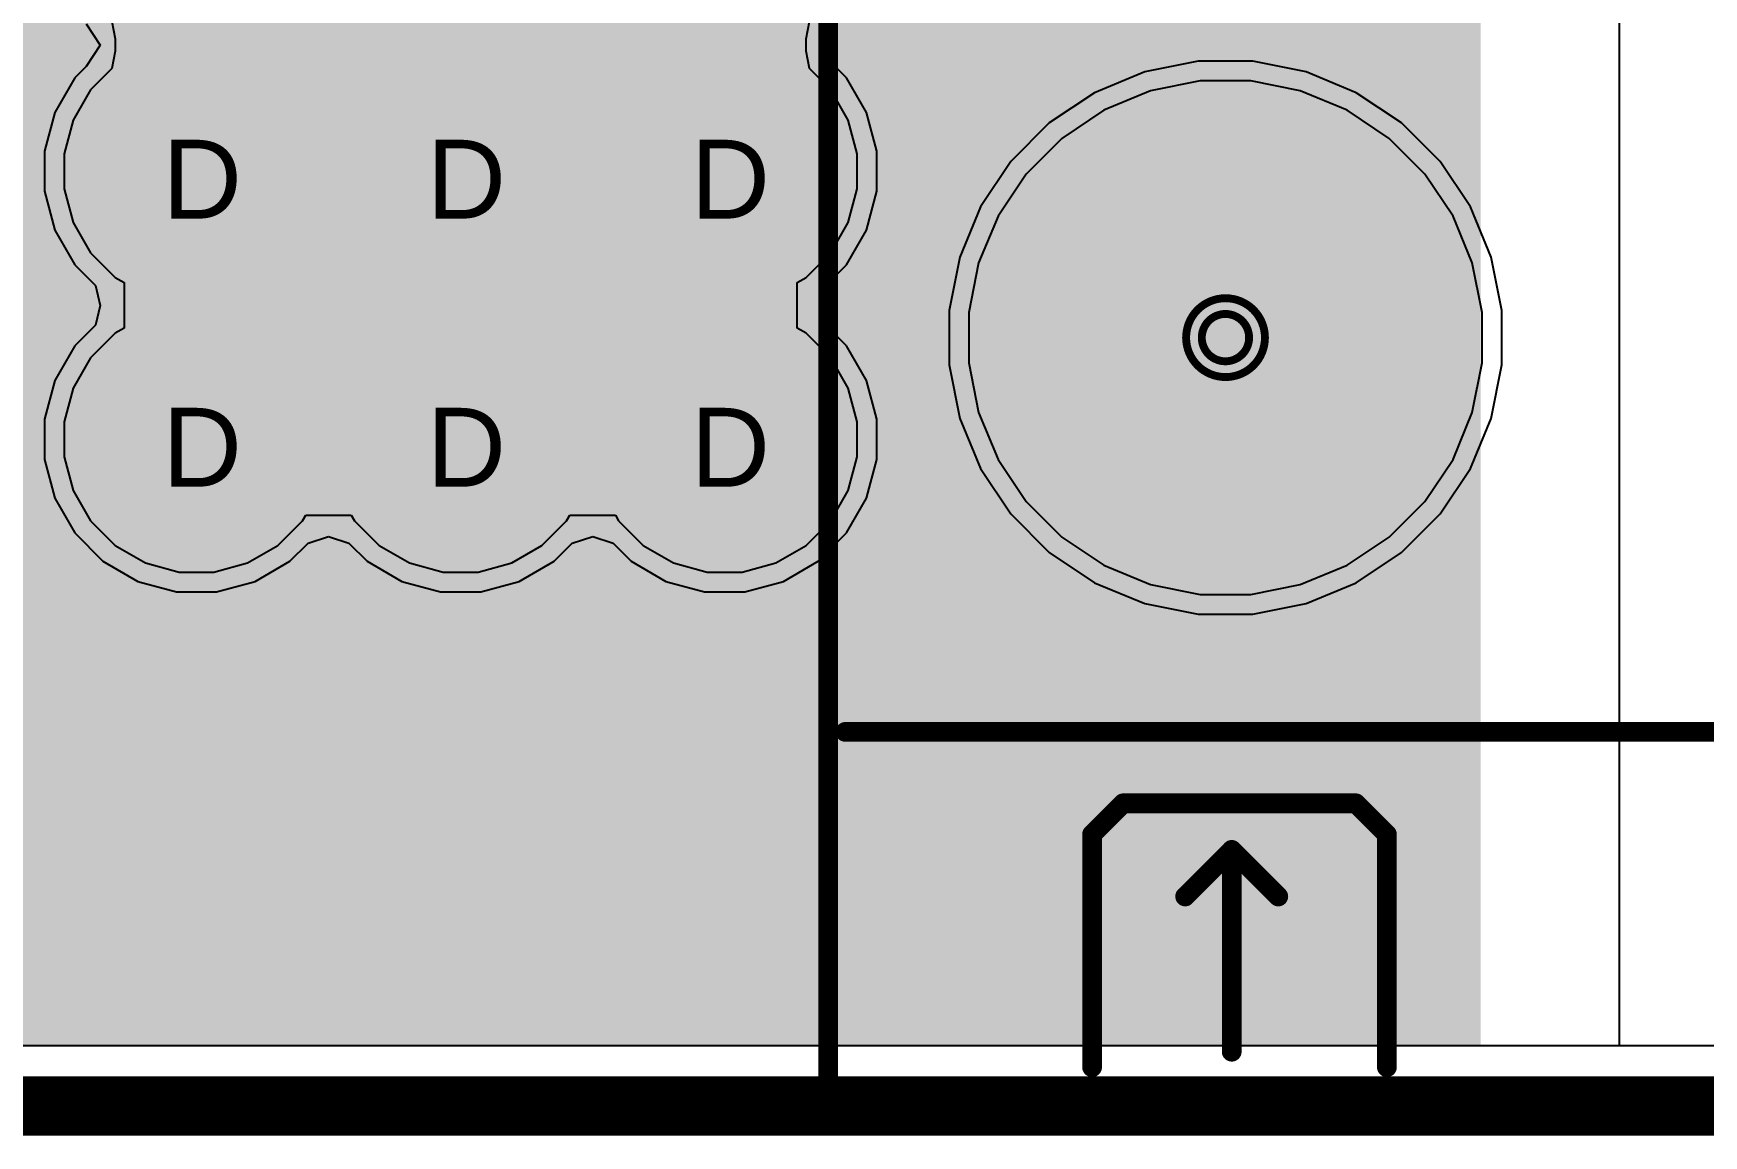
# Model space of a CAD drawing. Header units: inches. Extents: x 0 to 5379, y 0 to 5429.
# Drawn here: x 181.66 to 192.42, y -0.19 to 6.91 of the extents above; entities that cross this region are included whole.
import ezdxf

# ---------------------------------------------------------------- set-up
doc = ezdxf.new("R2010")
doc.units = ezdxf.units.IN
for name, color, linetype in [('Board Outline', 216, 'Continuous'), ('Bottom Layer', 5, 'Continuous'), ('Bottom Solder', 6, 'Continuous'), ('Drill Drawing', 1, 'Continuous'), ('GND01', 16, 'Continuous'), ('GND02', 76, 'Continuous'), ('Multi-Layer', 9, 'Continuous'), ('Pad Holes', 156, 'Continuous'), ('PWR', 156, 'Continuous'), ('SIG 01', 90, 'Continuous'), ('Top Layer', 1, 'Continuous'), ('Top Overlay', 2, 'Continuous'), ('Top Solder', 216, 'Continuous'), ('Via Holes', 16, 'Continuous')]:
    doc.layers.add(name, color=color, linetype=linetype)
doc.styles.add('Arial', font='', dxfattribs={"height": 0.2})
doc.styles.add('Arial_Bold', font='', dxfattribs={"height": 0.2})
doc.styles.get('Arial').set_extended_font_data('Arial')
doc.styles.get('Arial_Bold').set_extended_font_data('Arial', bold=True)

# ---------------------------------------------------------------- blocks, each defined once
blk = doc.blocks.new('DB128L_5_08_2P_BK_S_817')
at = {"layer": 'Bottom Layer'}
h = blk.add_hatch(color=5, dxfattribs=at)
edge = h.paths.add_edge_path()
edge.add_arc((2.54, 0), 1.4, 0, 360)
at = {"layer": 'Bottom Solder'}
h = blk.add_hatch(color=6, dxfattribs=at)
edge = h.paths.add_edge_path()
edge.add_arc((2.54, 0), 1.502, 0, 360)
at = {"layer": 'GND01'}
h = blk.add_hatch(color=16, dxfattribs=at)
edge = h.paths.add_edge_path()
edge.add_arc((2.54, 0), 1.4, 0, 360)
at = {"layer": 'GND02'}
h = blk.add_hatch(color=76, dxfattribs=at)
edge = h.paths.add_edge_path()
edge.add_arc((2.54, 0), 1.4, 0, 360)
at = {"layer": 'Multi-Layer'}
h = blk.add_hatch(color=9, dxfattribs=at)
edge = h.paths.add_edge_path()
edge.add_arc((2.54, 0), 1.4, 0, 360)
at = {"layer": 'Pad Holes'}
h = blk.add_hatch(color=7, dxfattribs=at)
edge = h.paths.add_edge_path()
edge.add_arc((2.54, 0), 0.8, 0, 360)
at = {"layer": 'PWR'}
h = blk.add_hatch(color=156, dxfattribs=at)
edge = h.paths.add_edge_path()
edge.add_arc((2.54, 0), 1.4, 0, 360)
at = {"layer": 'SIG 01'}
h = blk.add_hatch(color=90, dxfattribs=at)
edge = h.paths.add_edge_path()
edge.add_arc((2.54, 0), 1.4, 0, 360)
at = {"layer": 'Top Layer'}
h = blk.add_hatch(color=1, dxfattribs=at)
edge = h.paths.add_edge_path()
edge.add_arc((2.54, 0), 1.4, 0, 360)
at = {"layer": 'Top Solder'}
h = blk.add_hatch(color=216, dxfattribs=at)
edge = h.paths.add_edge_path()
edge.add_arc((2.54, 0), 1.502, 0, 360)
at = {"layer": 'Top Overlay'}
for points in [[(5.1, 4.949, 0.127, 0.127, 0), (-5.1, 4.949, 0.127, 0.127, 0)], [(5.1, 4.949, 0.127, 0.127, 0), (5.1, -5.1, 0.127, 0.127, 0)], [(1.5, 4.7, 0.127, 0.127, 0), (1.5, 3.2, 0.127, 0.127, 0)], [(3.4, 4.7, 0.127, 0.127, 0), (3.4, 3.2, 0.127, 0.127, 0)], [(2.5, 4.6, 0.127, 0.127, 0), (2.5, 3.3, 0.127, 0.127, 0)], [(2.5, 3.3, 0.127, 0.127, 0), (2.2, 3.6, 0.127, 0.127, 0)], [(2.8, 3.6, 0.127, 0.127, 0), (2.5, 3.3, 0.127, 0.127, 0)], [(1.7, 3, 0.127, 0.127, 0), (1.5, 3.2, 0.127, 0.127, 0)], [(3.4, 3.2, 0.127, 0.127, 0), (3.2, 3, 0.127, 0.127, 0)], [(1.8, 3, 0.127, 0.127, 0), (1.7, 3, 0.127, 0.127, 0)], [(3.2, 3, 0.127, 0.127, 0), (1.8, 3, 0.127, 0.127, 0)], [(4.99, 2.54, 0.127, 0.127, 0), (-4.99, 2.54, 0.127, 0.127, 0)]]:
    blk.add_lwpolyline(points, format="xyseb", dxfattribs=at)
for points in [[(5.068, 4.949, 0.0635, 0.0635, 1), (5.132, 4.949, 0.0635, 0.0635, 1)], [(5.068, 4.949, 0.0635, 0.0635, 1), (5.132, 4.949, 0.0635, 0.0635, 1)], [(1.468, 4.7, 0.0635, 0.0635, 1), (1.532, 4.7, 0.0635, 0.0635, 1)], [(3.368, 4.7, 0.0635, 0.0635, 1), (3.432, 4.7, 0.0635, 0.0635, 1)], [(2.468, 4.6, 0.0635, 0.0635, 1), (2.532, 4.6, 0.0635, 0.0635, 1)], [(2.168, 3.6, 0.0635, 0.0635, 1), (2.232, 3.6, 0.0635, 0.0635, 1)], [(2.768, 3.6, 0.0635, 0.0635, 1), (2.832, 3.6, 0.0635, 0.0635, 1)], [(2.468, 3.3, 0.0635, 0.0635, 1), (2.532, 3.3, 0.0635, 0.0635, 1)], [(2.468, 3.3, 0.0635, 0.0635, 1), (2.532, 3.3, 0.0635, 0.0635, 1)], [(2.468, 3.3, 0.0635, 0.0635, 1), (2.532, 3.3, 0.0635, 0.0635, 1)], [(1.468, 3.2, 0.0635, 0.0635, 1), (1.532, 3.2, 0.0635, 0.0635, 1)], [(1.468, 3.2, 0.0635, 0.0635, 1), (1.532, 3.2, 0.0635, 0.0635, 1)], [(3.368, 3.2, 0.0635, 0.0635, 1), (3.432, 3.2, 0.0635, 0.0635, 1)], [(3.368, 3.2, 0.0635, 0.0635, 1), (3.432, 3.2, 0.0635, 0.0635, 1)], [(1.668, 3, 0.0635, 0.0635, 1), (1.732, 3, 0.0635, 0.0635, 1)], [(1.668, 3, 0.0635, 0.0635, 1), (1.732, 3, 0.0635, 0.0635, 1)], [(1.768, 3, 0.0635, 0.0635, 1), (1.832, 3, 0.0635, 0.0635, 1)], [(1.768, 3, 0.0635, 0.0635, 1), (1.832, 3, 0.0635, 0.0635, 1)], [(3.168, 3, 0.0635, 0.0635, 1), (3.232, 3, 0.0635, 0.0635, 1)], [(3.168, 3, 0.0635, 0.0635, 1), (3.232, 3, 0.0635, 0.0635, 1)], [(4.958, 2.54, 0.0635, 0.0635, 1), (5.022, 2.54, 0.0635, 0.0635, 1)]]:
    blk.add_lwpolyline(points, format="xyseb", close=True, dxfattribs=at)

msp = doc.modelspace()

# ---------------------------------------------------------------- hatches: boundary and pattern name
at = {"layer": 'Bottom Layer'}
h = msp.add_hatch(color=5, dxfattribs=at)
edge = h.paths.add_edge_path()
edge.add_arc((182.711, 6.022), 0.6, 0, 360)
h = msp.add_hatch(color=5, dxfattribs=at)
edge = h.paths.add_edge_path()
edge.add_arc((184.413, 6.022), 0.6, 0, 360)
h = msp.add_hatch(color=5, dxfattribs=at)
edge = h.paths.add_edge_path()
edge.add_arc((186.114, 6.022), 0.6, 0, 360)
h = msp.add_hatch(color=5, dxfattribs=at)
edge = h.paths.add_edge_path()
edge.add_arc((182.711, 4.294), 0.6, 0, 360)
h = msp.add_hatch(color=5, dxfattribs=at)
edge = h.paths.add_edge_path()
edge.add_arc((184.413, 4.294), 0.6, 0, 360)
h = msp.add_hatch(color=5, dxfattribs=at)
edge = h.paths.add_edge_path()
edge.add_arc((186.114, 4.294), 0.6, 0, 360)
at = {"layer": 'Bottom Solder'}
h = msp.add_hatch(color=6, dxfattribs=at)
edge = h.paths.add_edge_path()
edge.add_arc((182.711, 6.022), 0.702, 0, 360)
h = msp.add_hatch(color=6, dxfattribs=at)
edge = h.paths.add_edge_path()
edge.add_arc((184.413, 6.022), 0.702, 0, 360)
h = msp.add_hatch(color=6, dxfattribs=at)
edge = h.paths.add_edge_path()
edge.add_arc((186.114, 6.022), 0.702, 0, 360)
h = msp.add_hatch(color=6, dxfattribs=at)
edge = h.paths.add_edge_path()
edge.add_arc((182.711, 4.294), 0.702, 0, 360)
h = msp.add_hatch(color=6, dxfattribs=at)
edge = h.paths.add_edge_path()
edge.add_arc((184.413, 4.294), 0.702, 0, 360)
h = msp.add_hatch(color=6, dxfattribs=at)
edge = h.paths.add_edge_path()
edge.add_arc((186.114, 4.294), 0.702, 0, 360)
at = {"layer": 'GND01'}
h = msp.add_hatch(color=16, dxfattribs=at)
edge = h.paths.add_edge_path()
edge.add_arc((182.711, 6.022), 0.6, 0, 360)
h = msp.add_hatch(color=16, dxfattribs=at)
edge = h.paths.add_edge_path()
edge.add_arc((184.413, 6.022), 0.6, 0, 360)
h = msp.add_hatch(color=16, dxfattribs=at)
edge = h.paths.add_edge_path()
edge.add_arc((186.114, 6.022), 0.6, 0, 360)
h = msp.add_hatch(color=16, dxfattribs=at)
edge = h.paths.add_edge_path()
edge.add_arc((182.711, 4.294), 0.6, 0, 360)
h = msp.add_hatch(color=16, dxfattribs=at)
edge = h.paths.add_edge_path()
edge.add_arc((184.413, 4.294), 0.6, 0, 360)
h = msp.add_hatch(color=16, dxfattribs=at)
edge = h.paths.add_edge_path()
edge.add_arc((186.114, 4.294), 0.6, 0, 360)
at = {"layer": 'GND02'}
h = msp.add_hatch(color=76, dxfattribs=at)
edge = h.paths.add_edge_path()
edge.add_arc((182.711, 6.022), 0.6, 0, 360)
h = msp.add_hatch(color=76, dxfattribs=at)
edge = h.paths.add_edge_path()
edge.add_arc((184.413, 6.022), 0.6, 0, 360)
h = msp.add_hatch(color=76, dxfattribs=at)
edge = h.paths.add_edge_path()
edge.add_arc((186.114, 6.022), 0.6, 0, 360)
h = msp.add_hatch(color=76, dxfattribs=at)
edge = h.paths.add_edge_path()
edge.add_arc((182.711, 4.294), 0.6, 0, 360)
h = msp.add_hatch(color=76, dxfattribs=at)
edge = h.paths.add_edge_path()
edge.add_arc((184.413, 4.294), 0.6, 0, 360)
h = msp.add_hatch(color=76, dxfattribs=at)
edge = h.paths.add_edge_path()
edge.add_arc((186.114, 4.294), 0.6, 0, 360)
at = {"layer": 'PWR'}
h = msp.add_hatch(color=156, dxfattribs=at)
edge = h.paths.add_edge_path()
edge.add_arc((182.711, 6.022), 0.6, 0, 360)
h = msp.add_hatch(color=156, dxfattribs=at)
edge = h.paths.add_edge_path()
edge.add_arc((184.413, 6.022), 0.6, 0, 360)
h = msp.add_hatch(color=156, dxfattribs=at)
edge = h.paths.add_edge_path()
edge.add_arc((186.114, 6.022), 0.6, 0, 360)
h = msp.add_hatch(color=156, dxfattribs=at)
edge = h.paths.add_edge_path()
edge.add_arc((182.711, 4.294), 0.6, 0, 360)
h = msp.add_hatch(color=156, dxfattribs=at)
edge = h.paths.add_edge_path()
edge.add_arc((184.413, 4.294), 0.6, 0, 360)
h = msp.add_hatch(color=156, dxfattribs=at)
edge = h.paths.add_edge_path()
edge.add_arc((186.114, 4.294), 0.6, 0, 360)
at = {"layer": 'SIG 01'}
h = msp.add_hatch(color=90, dxfattribs=at)
edge = h.paths.add_edge_path()
edge.add_arc((182.711, 6.022), 0.6, 0, 360)
h = msp.add_hatch(color=90, dxfattribs=at)
edge = h.paths.add_edge_path()
edge.add_arc((184.413, 6.022), 0.6, 0, 360)
h = msp.add_hatch(color=90, dxfattribs=at)
edge = h.paths.add_edge_path()
edge.add_arc((186.114, 6.022), 0.6, 0, 360)
h = msp.add_hatch(color=90, dxfattribs=at)
edge = h.paths.add_edge_path()
edge.add_arc((182.711, 4.294), 0.6, 0, 360)
h = msp.add_hatch(color=90, dxfattribs=at)
edge = h.paths.add_edge_path()
edge.add_arc((184.413, 4.294), 0.6, 0, 360)
h = msp.add_hatch(color=90, dxfattribs=at)
edge = h.paths.add_edge_path()
edge.add_arc((186.114, 4.294), 0.6, 0, 360)
at = {"layer": 'Top Layer'}
msp.add_hatch(color=1, dxfattribs=at).paths.add_polyline_path([(181.462, 0.388), (190.987, 0.388), (190.987, 13.741), (181.462, 13.741)])
h = msp.add_hatch(color=1, dxfattribs=at)
edge = h.paths.add_edge_path()
edge.add_arc((182.711, 6.022), 0.6, 0, 360)
h = msp.add_hatch(color=1, dxfattribs=at)
edge = h.paths.add_edge_path()
edge.add_arc((184.413, 6.022), 0.6, 0, 360)
h = msp.add_hatch(color=1, dxfattribs=at)
edge = h.paths.add_edge_path()
edge.add_arc((186.114, 6.022), 0.6, 0, 360)
h = msp.add_hatch(color=1, dxfattribs=at)
edge = h.paths.add_edge_path()
edge.add_arc((182.711, 4.294), 0.6, 0, 360)
h = msp.add_hatch(color=1, dxfattribs=at)
edge = h.paths.add_edge_path()
edge.add_arc((184.413, 4.294), 0.6, 0, 360)
h = msp.add_hatch(color=1, dxfattribs=at)
edge = h.paths.add_edge_path()
edge.add_arc((186.114, 4.294), 0.6, 0, 360)
at = {"layer": 'Top Solder'}
h = msp.add_hatch(color=216, dxfattribs=at)
edge = h.paths.add_edge_path()
edge.add_arc((182.711, 6.022), 0.702, 0, 360)
h = msp.add_hatch(color=216, dxfattribs=at)
edge = h.paths.add_edge_path()
edge.add_arc((184.413, 6.022), 0.702, 0, 360)
h = msp.add_hatch(color=216, dxfattribs=at)
edge = h.paths.add_edge_path()
edge.add_arc((186.114, 6.022), 0.702, 0, 360)
h = msp.add_hatch(color=216, dxfattribs=at)
edge = h.paths.add_edge_path()
edge.add_arc((182.711, 4.294), 0.702, 0, 360)
h = msp.add_hatch(color=216, dxfattribs=at)
edge = h.paths.add_edge_path()
edge.add_arc((184.413, 4.294), 0.702, 0, 360)
h = msp.add_hatch(color=216, dxfattribs=at)
edge = h.paths.add_edge_path()
edge.add_arc((186.114, 4.294), 0.702, 0, 360)
at = {"layer": 'Via Holes'}
h = msp.add_hatch(color=7, dxfattribs=at)
edge = h.paths.add_edge_path()
edge.add_arc((182.711, 6.022), 0.35, 0, 360)
h = msp.add_hatch(color=7, dxfattribs=at)
edge = h.paths.add_edge_path()
edge.add_arc((184.413, 6.022), 0.35, 0, 360)
h = msp.add_hatch(color=7, dxfattribs=at)
edge = h.paths.add_edge_path()
edge.add_arc((186.114, 6.022), 0.35, 0, 360)
h = msp.add_hatch(color=7, dxfattribs=at)
edge = h.paths.add_edge_path()
edge.add_arc((182.711, 4.294), 0.35, 0, 360)
h = msp.add_hatch(color=7, dxfattribs=at)
edge = h.paths.add_edge_path()
edge.add_arc((184.413, 4.294), 0.35, 0, 360)
h = msp.add_hatch(color=7, dxfattribs=at)
edge = h.paths.add_edge_path()
edge.add_arc((186.114, 4.294), 0.35, 0, 360)

# ---------------------------------------------------------------- linework, layer by layer
at = {"layer": 'Board Outline'}
msp.add_lwpolyline([(0, 0, 0.381, 0.381, 0), (350, 0, 0.381, 0.381, 0)], format="xyseb", dxfattribs=at)
at = {"layer": 'Bottom Layer'}
msp.add_line((206.398, 0.388), (179.354, 0.388), dxfattribs=at)
at = {"layer": 'Drill Drawing'}
for points in [[(189.596, 4.95, 0.0508, 0.0508, 1), (189.088, 4.95, 0.0508, 0.0508, 1)], [(189.494, 4.95, 0.0508, 0.0508, 1), (189.189, 4.95, 0.0508, 0.0508, 1)], [(189.075, 4.95, 0.0254, 0.0254, 1), (189.1, 4.95, 0.0254, 0.0254, 1)], [(189.177, 4.95, 0.0254, 0.0254, 1), (189.202, 4.95, 0.0254, 0.0254, 1)], [(189.481, 4.95, 0.0254, 0.0254, 1), (189.507, 4.95, 0.0254, 0.0254, 1)], [(189.583, 4.95, 0.0254, 0.0254, 1), (189.608, 4.95, 0.0254, 0.0254, 1)]]:
    msp.add_lwpolyline(points, format="xyseb", close=True, dxfattribs=at)
at = {"layer": 'GND01'}
for p, q in [((182.165, 6.986), (182.186, 6.874)), ((186.639, 6.874), (186.661, 6.986)), ((182.186, 6.795), (182.165, 6.683)), ((182.186, 6.874), (182.186, 6.795)), ((186.639, 6.795), (186.639, 6.874)), ((186.661, 6.683), (186.639, 6.795)), ((182.165, 6.683), (182.027, 6.546)), ((186.798, 6.546), (186.661, 6.683)), ((189.179, 6.604), (188.859, 6.54)), ((189.505, 6.604), (189.179, 6.604)), ((189.824, 6.54), (189.505, 6.604)), ((182.027, 6.546), (181.915, 6.351)), ((186.91, 6.351), (186.798, 6.546)), ((188.859, 6.54), (188.558, 6.415)), ((190.125, 6.415), (189.824, 6.54)), ((181.915, 6.351), (181.857, 6.134)), ((186.968, 6.134), (186.91, 6.351)), ((188.558, 6.415), (188.287, 6.234)), ((190.396, 6.234), (190.125, 6.415)), ((188.287, 6.234), (188.057, 6.004)), ((190.627, 6.004), (190.396, 6.234)), ((181.857, 6.134), (181.857, 5.909)), ((186.968, 5.909), (186.968, 6.134)), ((188.057, 6.004), (187.876, 5.733)), ((190.808, 5.733), (190.627, 6.004)), ((181.857, 5.909), (181.915, 5.692)), ((186.91, 5.692), (186.968, 5.909)), ((187.876, 5.733), (187.751, 5.432)), ((190.932, 5.432), (190.808, 5.733)), ((181.915, 5.692), (182.027, 5.497)), ((186.798, 5.497), (186.91, 5.692)), ((182.027, 5.497), (182.186, 5.338)), ((186.639, 5.338), (186.798, 5.497)), ((187.751, 5.432), (187.688, 5.113)), ((190.996, 5.113), (190.932, 5.432)), ((182.186, 5.338), (182.245, 5.305)), ((182.245, 5.305), (182.245, 5.011)), ((186.581, 5.305), (186.639, 5.338)), ((186.581, 5.011), (186.581, 5.305)), ((187.688, 5.113), (187.688, 4.787)), ((190.996, 4.787), (190.996, 5.113)), ((182.186, 4.978), (182.027, 4.819)), ((182.245, 5.011), (182.186, 4.978)), ((186.639, 4.978), (186.581, 5.011)), ((186.798, 4.819), (186.639, 4.978)), ((182.027, 4.819), (181.915, 4.624)), ((186.91, 4.624), (186.798, 4.819)), ((187.688, 4.787), (187.751, 4.467)), ((190.932, 4.467), (190.996, 4.787)), ((181.915, 4.624), (181.857, 4.407)), ((186.968, 4.407), (186.91, 4.624)), ((187.751, 4.467), (187.876, 4.166)), ((190.808, 4.166), (190.932, 4.467)), ((181.857, 4.407), (181.857, 4.182)), ((186.968, 4.182), (186.968, 4.407)), ((181.857, 4.182), (181.915, 3.965)), ((186.91, 3.965), (186.968, 4.182)), ((187.876, 4.166), (188.057, 3.895)), ((190.627, 3.895), (190.808, 4.166)), ((181.915, 3.965), (182.027, 3.77)), ((186.798, 3.77), (186.91, 3.965)), ((188.057, 3.895), (188.287, 3.665)), ((190.396, 3.665), (190.627, 3.895)), ((182.027, 3.77), (182.186, 3.611)), ((183.235, 3.611), (183.394, 3.77)), ((183.394, 3.77), (183.415, 3.806)), ((183.415, 3.806), (183.708, 3.806)), ((183.708, 3.806), (183.729, 3.77)), ((183.729, 3.77), (183.888, 3.611)), ((184.937, 3.611), (185.096, 3.77)), ((185.096, 3.77), (185.117, 3.806)), ((185.117, 3.806), (185.41, 3.806)), ((185.41, 3.806), (185.431, 3.77)), ((185.431, 3.77), (185.59, 3.611)), ((186.639, 3.611), (186.798, 3.77)), ((188.287, 3.665), (188.558, 3.484)), ((190.125, 3.484), (190.396, 3.665)), ((182.186, 3.611), (182.381, 3.499)), ((183.04, 3.499), (183.235, 3.611)), ((183.888, 3.611), (184.083, 3.499)), ((184.742, 3.499), (184.937, 3.611)), ((185.59, 3.611), (185.785, 3.499)), ((186.444, 3.499), (186.639, 3.611)), ((182.381, 3.499), (182.598, 3.44)), ((182.823, 3.44), (183.04, 3.499)), ((184.083, 3.499), (184.3, 3.44)), ((184.525, 3.44), (184.742, 3.499)), ((185.785, 3.499), (186.002, 3.44)), ((186.227, 3.44), (186.444, 3.499)), ((188.558, 3.484), (188.859, 3.359)), ((189.824, 3.359), (190.125, 3.484)), ((182.598, 3.44), (182.823, 3.44)), ((184.3, 3.44), (184.525, 3.44)), ((186.002, 3.44), (186.227, 3.44)), ((188.859, 3.359), (189.179, 3.296)), ((189.505, 3.296), (189.824, 3.359)), ((189.179, 3.296), (189.505, 3.296)), ((349.612, 0.388), (0.388, 0.388))]:
    msp.add_line(p, q, dxfattribs=at)
at = {"layer": 'GND02'}
for p, q in [((182.165, 6.986), (182.186, 6.874)), ((186.639, 6.874), (186.661, 6.986)), ((182.186, 6.795), (182.165, 6.683)), ((182.186, 6.874), (182.186, 6.795)), ((186.639, 6.795), (186.639, 6.874)), ((186.661, 6.683), (186.639, 6.795)), ((182.165, 6.683), (182.027, 6.546)), ((186.798, 6.546), (186.661, 6.683)), ((189.179, 6.604), (188.859, 6.54)), ((189.505, 6.604), (189.179, 6.604)), ((189.824, 6.54), (189.505, 6.604)), ((182.027, 6.546), (181.915, 6.351)), ((186.91, 6.351), (186.798, 6.546)), ((188.859, 6.54), (188.558, 6.415)), ((190.125, 6.415), (189.824, 6.54)), ((181.915, 6.351), (181.857, 6.134)), ((186.968, 6.134), (186.91, 6.351)), ((188.558, 6.415), (188.287, 6.234)), ((190.396, 6.234), (190.125, 6.415)), ((188.287, 6.234), (188.057, 6.004)), ((190.627, 6.004), (190.396, 6.234)), ((181.857, 6.134), (181.857, 5.909)), ((186.968, 5.909), (186.968, 6.134)), ((188.057, 6.004), (187.876, 5.733)), ((190.808, 5.733), (190.627, 6.004)), ((181.857, 5.909), (181.915, 5.692)), ((186.91, 5.692), (186.968, 5.909)), ((187.876, 5.733), (187.751, 5.432)), ((190.932, 5.432), (190.808, 5.733)), ((181.915, 5.692), (182.027, 5.497)), ((186.798, 5.497), (186.91, 5.692)), ((182.027, 5.497), (182.186, 5.338)), ((186.639, 5.338), (186.798, 5.497)), ((187.751, 5.432), (187.688, 5.113)), ((190.996, 5.113), (190.932, 5.432)), ((182.186, 5.338), (182.245, 5.305)), ((182.245, 5.305), (182.245, 5.011)), ((186.581, 5.305), (186.639, 5.338)), ((186.581, 5.011), (186.581, 5.305)), ((187.688, 5.113), (187.688, 4.787)), ((190.996, 4.787), (190.996, 5.113)), ((182.186, 4.978), (182.027, 4.819)), ((182.245, 5.011), (182.186, 4.978)), ((186.639, 4.978), (186.581, 5.011)), ((186.798, 4.819), (186.639, 4.978)), ((182.027, 4.819), (181.915, 4.624)), ((186.91, 4.624), (186.798, 4.819)), ((187.688, 4.787), (187.751, 4.467)), ((190.932, 4.467), (190.996, 4.787)), ((181.915, 4.624), (181.857, 4.407)), ((186.968, 4.407), (186.91, 4.624)), ((187.751, 4.467), (187.876, 4.166)), ((190.808, 4.166), (190.932, 4.467)), ((181.857, 4.407), (181.857, 4.182)), ((186.968, 4.182), (186.968, 4.407)), ((181.857, 4.182), (181.915, 3.965)), ((186.91, 3.965), (186.968, 4.182)), ((187.876, 4.166), (188.057, 3.895)), ((190.627, 3.895), (190.808, 4.166)), ((181.915, 3.965), (182.027, 3.77)), ((186.798, 3.77), (186.91, 3.965)), ((188.057, 3.895), (188.287, 3.665)), ((190.396, 3.665), (190.627, 3.895)), ((182.027, 3.77), (182.186, 3.611)), ((183.235, 3.611), (183.394, 3.77)), ((183.394, 3.77), (183.415, 3.806)), ((183.415, 3.806), (183.708, 3.806)), ((183.708, 3.806), (183.729, 3.77)), ((183.729, 3.77), (183.888, 3.611)), ((184.937, 3.611), (185.096, 3.77)), ((185.096, 3.77), (185.117, 3.806)), ((185.117, 3.806), (185.41, 3.806)), ((185.41, 3.806), (185.431, 3.77)), ((185.431, 3.77), (185.59, 3.611)), ((186.639, 3.611), (186.798, 3.77)), ((188.287, 3.665), (188.558, 3.484)), ((190.125, 3.484), (190.396, 3.665)), ((182.186, 3.611), (182.381, 3.499)), ((183.04, 3.499), (183.235, 3.611)), ((183.888, 3.611), (184.083, 3.499)), ((184.742, 3.499), (184.937, 3.611)), ((185.59, 3.611), (185.785, 3.499)), ((186.444, 3.499), (186.639, 3.611)), ((182.381, 3.499), (182.598, 3.44)), ((182.823, 3.44), (183.04, 3.499)), ((184.083, 3.499), (184.3, 3.44)), ((184.525, 3.44), (184.742, 3.499)), ((185.785, 3.499), (186.002, 3.44)), ((186.227, 3.44), (186.444, 3.499)), ((188.558, 3.484), (188.859, 3.359)), ((189.824, 3.359), (190.125, 3.484)), ((182.598, 3.44), (182.823, 3.44)), ((184.3, 3.44), (184.525, 3.44)), ((186.002, 3.44), (186.227, 3.44)), ((188.859, 3.359), (189.179, 3.296)), ((189.505, 3.296), (189.824, 3.359)), ((189.179, 3.296), (189.505, 3.296)), ((349.612, 0.388), (0.388, 0.388))]:
    msp.add_line(p, q, dxfattribs=at)
at = {"layer": 'PWR'}
for p, q in [((182.165, 6.986), (182.186, 6.874)), ((186.639, 6.874), (186.661, 6.986)), ((182.186, 6.795), (182.165, 6.683)), ((182.186, 6.874), (182.186, 6.795)), ((186.639, 6.795), (186.639, 6.874)), ((186.661, 6.683), (186.639, 6.795)), ((182.165, 6.683), (182.027, 6.546)), ((186.798, 6.546), (186.661, 6.683)), ((189.179, 6.604), (188.859, 6.54)), ((189.505, 6.604), (189.179, 6.604)), ((189.824, 6.54), (189.505, 6.604)), ((182.027, 6.546), (181.915, 6.351)), ((186.91, 6.351), (186.798, 6.546)), ((188.859, 6.54), (188.558, 6.415)), ((190.125, 6.415), (189.824, 6.54)), ((181.915, 6.351), (181.857, 6.134)), ((186.968, 6.134), (186.91, 6.351)), ((188.558, 6.415), (188.287, 6.234)), ((190.396, 6.234), (190.125, 6.415)), ((188.287, 6.234), (188.057, 6.004)), ((190.627, 6.004), (190.396, 6.234)), ((181.857, 6.134), (181.857, 5.909)), ((186.968, 5.909), (186.968, 6.134)), ((188.057, 6.004), (187.876, 5.733)), ((190.808, 5.733), (190.627, 6.004)), ((181.857, 5.909), (181.915, 5.692)), ((186.91, 5.692), (186.968, 5.909)), ((187.876, 5.733), (187.751, 5.432)), ((190.932, 5.432), (190.808, 5.733)), ((181.915, 5.692), (182.027, 5.497)), ((186.798, 5.497), (186.91, 5.692)), ((182.027, 5.497), (182.186, 5.338)), ((186.639, 5.338), (186.798, 5.497)), ((187.751, 5.432), (187.688, 5.113)), ((190.996, 5.113), (190.932, 5.432)), ((182.186, 5.338), (182.245, 5.305)), ((182.245, 5.305), (182.245, 5.011)), ((186.581, 5.305), (186.639, 5.338)), ((186.581, 5.011), (186.581, 5.305)), ((187.688, 5.113), (187.688, 4.787)), ((190.996, 4.787), (190.996, 5.113)), ((182.186, 4.978), (182.027, 4.819)), ((182.245, 5.011), (182.186, 4.978)), ((186.639, 4.978), (186.581, 5.011)), ((186.798, 4.819), (186.639, 4.978)), ((182.027, 4.819), (181.915, 4.624)), ((186.91, 4.624), (186.798, 4.819)), ((187.688, 4.787), (187.751, 4.467)), ((190.932, 4.467), (190.996, 4.787)), ((181.915, 4.624), (181.857, 4.407)), ((186.968, 4.407), (186.91, 4.624)), ((187.751, 4.467), (187.876, 4.166)), ((190.808, 4.166), (190.932, 4.467)), ((181.857, 4.407), (181.857, 4.182)), ((186.968, 4.182), (186.968, 4.407)), ((181.857, 4.182), (181.915, 3.965)), ((186.91, 3.965), (186.968, 4.182)), ((187.876, 4.166), (188.057, 3.895)), ((190.627, 3.895), (190.808, 4.166)), ((181.915, 3.965), (182.027, 3.77)), ((186.798, 3.77), (186.91, 3.965)), ((188.057, 3.895), (188.287, 3.665)), ((190.396, 3.665), (190.627, 3.895)), ((182.027, 3.77), (182.186, 3.611)), ((183.235, 3.611), (183.394, 3.77)), ((183.394, 3.77), (183.415, 3.806)), ((183.415, 3.806), (183.708, 3.806)), ((183.708, 3.806), (183.729, 3.77)), ((183.729, 3.77), (183.888, 3.611)), ((184.937, 3.611), (185.096, 3.77)), ((185.096, 3.77), (185.117, 3.806)), ((185.117, 3.806), (185.41, 3.806)), ((185.41, 3.806), (185.431, 3.77)), ((185.431, 3.77), (185.59, 3.611)), ((186.639, 3.611), (186.798, 3.77)), ((188.287, 3.665), (188.558, 3.484)), ((190.125, 3.484), (190.396, 3.665)), ((182.186, 3.611), (182.381, 3.499)), ((183.04, 3.499), (183.235, 3.611)), ((183.888, 3.611), (184.083, 3.499)), ((184.742, 3.499), (184.937, 3.611)), ((185.59, 3.611), (185.785, 3.499)), ((186.444, 3.499), (186.639, 3.611)), ((182.381, 3.499), (182.598, 3.44)), ((182.823, 3.44), (183.04, 3.499)), ((184.083, 3.499), (184.3, 3.44)), ((184.525, 3.44), (184.742, 3.499)), ((185.785, 3.499), (186.002, 3.44)), ((186.227, 3.44), (186.444, 3.499)), ((188.558, 3.484), (188.859, 3.359)), ((189.824, 3.359), (190.125, 3.484)), ((182.598, 3.44), (182.823, 3.44)), ((184.3, 3.44), (184.525, 3.44)), ((186.002, 3.44), (186.227, 3.44)), ((188.859, 3.359), (189.179, 3.296)), ((189.505, 3.296), (189.824, 3.359)), ((189.179, 3.296), (189.505, 3.296)), ((349.612, 0.388), (0.388, 0.388))]:
    msp.add_line(p, q, dxfattribs=at)
at = {"layer": 'SIG 01'}
for p, q in [((181.999, 6.972), (182.09, 6.834)), ((186.735, 6.834), (186.827, 6.972)), ((182.09, 6.834), (181.999, 6.697)), ((186.827, 6.697), (186.735, 6.834)), ((181.999, 6.697), (181.926, 6.624)), ((186.899, 6.624), (186.827, 6.697)), ((189.166, 6.731), (188.822, 6.662)), ((189.517, 6.731), (189.166, 6.731)), ((189.861, 6.662), (189.517, 6.731)), ((181.926, 6.624), (181.797, 6.4)), ((187.029, 6.4), (186.899, 6.624)), ((188.822, 6.662), (188.498, 6.528)), ((190.185, 6.528), (189.861, 6.662)), ((188.498, 6.528), (188.206, 6.333)), ((190.477, 6.333), (190.185, 6.528)), ((181.797, 6.4), (181.73, 6.151)), ((187.095, 6.151), (187.029, 6.4)), ((188.206, 6.333), (187.958, 6.085)), ((190.725, 6.085), (190.477, 6.333)), ((181.73, 6.151), (181.73, 5.893)), ((187.095, 5.893), (187.095, 6.151)), ((187.958, 6.085), (187.763, 5.793)), ((190.92, 5.793), (190.725, 6.085)), ((181.73, 5.893), (181.797, 5.643)), ((187.029, 5.643), (187.095, 5.893)), ((187.763, 5.793), (187.629, 5.469)), ((191.054, 5.469), (190.92, 5.793)), ((181.797, 5.643), (181.926, 5.419)), ((186.899, 5.419), (187.029, 5.643)), ((181.926, 5.419), (182.059, 5.286)), ((186.766, 5.286), (186.899, 5.419)), ((187.629, 5.469), (187.561, 5.125)), ((191.123, 5.125), (191.054, 5.469)), ((182.059, 5.286), (182.09, 5.158)), ((186.735, 5.158), (186.766, 5.286)), ((182.09, 5.158), (182.059, 5.03)), ((186.766, 5.03), (186.735, 5.158)), ((187.561, 5.125), (187.561, 4.774)), ((191.123, 4.774), (191.123, 5.125)), ((182.059, 5.03), (181.926, 4.897)), ((186.899, 4.897), (186.766, 5.03)), ((181.926, 4.897), (181.797, 4.673)), ((187.029, 4.673), (186.899, 4.897)), ((187.561, 4.774), (187.629, 4.43)), ((191.054, 4.43), (191.123, 4.774)), ((181.797, 4.673), (181.73, 4.424)), ((187.095, 4.424), (187.029, 4.673)), ((181.73, 4.424), (181.73, 4.165)), ((187.095, 4.165), (187.095, 4.424)), ((187.629, 4.43), (187.763, 4.106)), ((190.92, 4.106), (191.054, 4.43)), ((181.73, 4.165), (181.797, 3.916)), ((187.029, 3.916), (187.095, 4.165)), ((187.763, 4.106), (187.958, 3.814)), ((190.725, 3.814), (190.92, 4.106)), ((181.797, 3.916), (181.926, 3.692)), ((186.899, 3.692), (187.029, 3.916)), ((187.958, 3.814), (188.206, 3.566)), ((190.477, 3.566), (190.725, 3.814)), ((181.926, 3.692), (182.108, 3.509)), ((183.431, 3.627), (183.562, 3.67)), ((183.562, 3.67), (183.693, 3.627)), ((185.132, 3.627), (185.264, 3.67)), ((185.264, 3.67), (185.395, 3.627)), ((186.717, 3.509), (186.899, 3.692)), ((183.313, 3.509), (183.431, 3.627)), ((183.693, 3.627), (183.81, 3.509)), ((185.015, 3.509), (185.132, 3.627)), ((185.395, 3.627), (185.512, 3.509)), ((188.206, 3.566), (188.498, 3.371)), ((190.185, 3.371), (190.477, 3.566)), ((182.108, 3.509), (182.332, 3.38)), ((183.089, 3.38), (183.313, 3.509)), ((183.81, 3.509), (184.034, 3.38)), ((184.791, 3.38), (185.015, 3.509)), ((185.512, 3.509), (185.736, 3.38)), ((186.493, 3.38), (186.717, 3.509)), ((182.332, 3.38), (182.582, 3.313)), ((182.84, 3.313), (183.089, 3.38)), ((184.034, 3.38), (184.283, 3.313)), ((184.542, 3.313), (184.791, 3.38)), ((185.736, 3.38), (185.985, 3.313)), ((186.244, 3.313), (186.493, 3.38)), ((188.498, 3.371), (188.822, 3.237)), ((189.861, 3.237), (190.185, 3.371)), ((182.582, 3.313), (182.84, 3.313)), ((184.283, 3.313), (184.542, 3.313)), ((185.985, 3.313), (186.244, 3.313)), ((188.822, 3.237), (189.166, 3.169)), ((189.517, 3.169), (189.861, 3.237)), ((189.166, 3.169), (189.517, 3.169)), ((349.612, 0.388), (0.388, 0.388))]:
    msp.add_line(p, q, dxfattribs=at)
at = {"layer": 'Top Layer'}
for p, q in [((191.882, 0.388), (191.882, 14.707)), ((198.899, 0.388), (191.882, 0.388))]:
    msp.add_line(p, q, dxfattribs=at)

# ---------------------------------------------------------------- block references
at = {"rotation": 180}
msp.add_blockref('DB128L_5_08_2P_BK_S_817', (191.882, 4.95), dxfattribs=at)

# ---------------------------------------------------------------- texts
at = {"layer": 'Drill Drawing', "style": 'Arial'}
for p in [(182.491, 5.717), (184.193, 5.717), (185.894, 5.717), (182.491, 3.99), (184.193, 3.99), (185.894, 3.99)]:
    msp.add_text('D', height=0.508, dxfattribs=at).set_placement(p)
at = {"layer": 'Top Overlay', "style": 'Arial_Bold'}
msp.add_text('BRAKE', height=2, rotation=360, dxfattribs=at).set_placement((180.484, 2.077))

doc.saveas('drawing.dxf')
